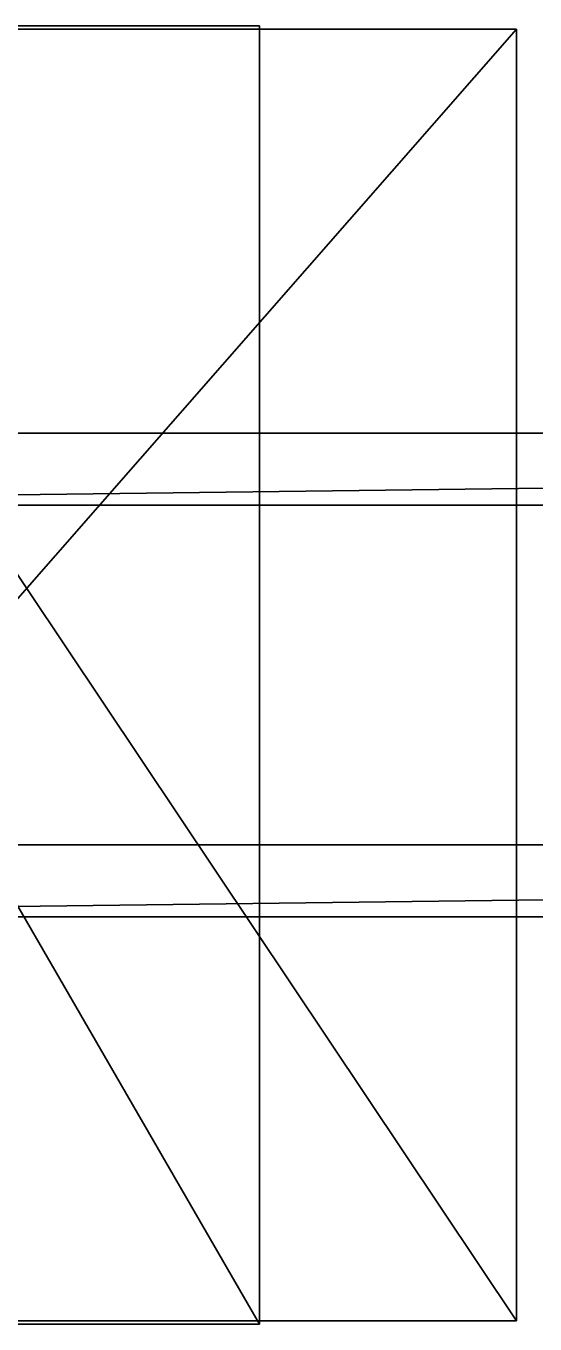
# Model space of a CAD drawing. Header units: millimetres. Extents: x -2700 to 8540, y -1280 to 1295.
# Drawn here: x -1074 to -84, y -1261 to 1261 of the extents above; entities that cross this region are included whole.
import ezdxf

# ---------------------------------------------------------------- set-up
doc = ezdxf.new("R2010")
doc.units = ezdxf.units.MM

msp = doc.modelspace()

# ---------------------------------------------------------------- linework, layer by layer
at = {"layer": 'CAD_75LAB'}
for points in [[(-620, 1261, 3020), (-620, 1261, 1750), (-2080, 1261, 1750)], [(-620, 1261, 3020), (-2080, 1261, 1750), (-2080, 1261, 3020)], [(-2080, 1261, 1750), (-620, -1261, 1750), (-2080, -1261, 1750)], [(-620, 1261, 1750), (-620, -1261, 1750), (-2080, 1261, 1750)], [(-2080, 1261, 3020), (-2080, -1261, 3020), (-620, -1261, 3020)], [(-620, 1261, 3020), (-2080, 1261, 3020), (-620, -1261, 3020)], [(-620, -1261, 1750), (-620, 1261, 1750), (-620, 1261, 3020)], [(-620, -1261, 3020), (-620, -1261, 1750), (-620, 1261, 3020)], [(-120, 1255, 500), (-120, -1255, 500), (-2320, -1255, 500)], [(-2320, 1255, 500), (-120, 1255, 500), (-2320, -1255, 500)], [(-2320, 1255, 1600), (-120, 1255, 500), (-2320, 1255, 500)], [(-2320, 1255, 1600), (-120, 1255, 3300), (-120, 1255, 500)], [(-1800, 1255, 3300), (-120, 1255, 3300), (-2320, 1255, 1600)], [(-1800, 1255, 3300), (-1800, -1255, 3300), (-120, -1255, 3300)], [(-120, 1255, 3300), (-1800, 1255, 3300), (-120, -1255, 3300)], [(-120, 1255, 500), (-120, -1255, 3300), (-120, -1255, 500)], [(-120, 1255, 500), (-120, 1255, 3300), (-120, -1255, 3300)], [(8460, 470, 840), (-2700, 470, 840), (-2700, 470, 1090)], [(8460, 470, 1090), (8460, 470, 840), (-2700, 470, 1090)], [(8460, 470, 840), (-2700, 330, 840), (-2700, 470, 840)], [(8460, 470, 840), (8460, 330, 840), (-2700, 330, 840)], [(8460, 470, 1090), (-2700, 470, 1090), (-2700, 330, 1090)], [(8460, 470, 1090), (-2700, 330, 1090), (8460, 330, 1090)], [(8460, 330, 840), (-2700, 330, 1090), (-2700, 330, 840)], [(8460, 330, 1090), (-2700, 330, 1090), (8460, 330, 840)], [(8460, -330, 840), (-2700, -330, 840), (-2700, -330, 1090)], [(8460, -330, 1090), (8460, -330, 840), (-2700, -330, 1090)], [(8460, -330, 840), (-2700, -470, 840), (-2700, -330, 840)], [(8460, -330, 840), (8460, -470, 840), (-2700, -470, 840)], [(8460, -330, 1090), (-2700, -330, 1090), (-2700, -470, 1090)], [(8460, -330, 1090), (-2700, -470, 1090), (8460, -470, 1090)], [(8460, -470, 840), (-2700, -470, 1090), (-2700, -470, 840)], [(8460, -470, 1090), (-2700, -470, 1090), (8460, -470, 840)], [(-2320, -1255, 1600), (-2320, -1255, 500), (-120, -1255, 500)], [(-2320, -1255, 1600), (-120, -1255, 500), (-120, -1255, 3300)], [(-1800, -1255, 3300), (-2320, -1255, 1600), (-120, -1255, 3300)], [(-620, -1261, 3020), (-2080, -1261, 1750), (-620, -1261, 1750)], [(-620, -1261, 3020), (-2080, -1261, 3020), (-2080, -1261, 1750)]]:
    msp.add_3dface(points, dxfattribs=at)

doc.saveas('drawing.dxf')
